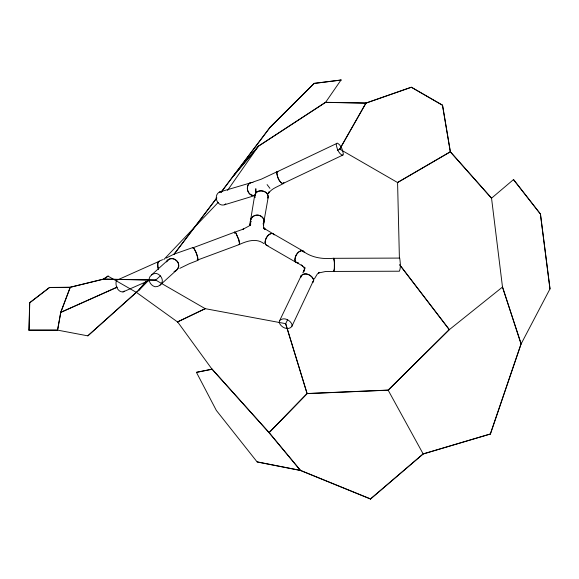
<?xml version="1.0" encoding="UTF-8"?>
<svg xmlns="http://www.w3.org/2000/svg" width="579" height="579" viewBox="0 0 579 579"><rect width="100%" height="100%" fill="white"/><g stroke="black" fill="none" stroke-linecap="round" stroke-linejoin="round"><path stroke-width="0.87" d="M28.95 330.189L29.652 302.73L49.497 287.445L70.24 287.249L103.467 279.085L155.729 280.041M29.753 302.737L29.051 330.196L57.538 330.218M234.604 233.084L234.705 232.186L243.687 228.98L242.811 229.335L249.136 225.955L250.787 223.921L249.65 225.477L250.823 221.221L250.222 225.426C248.398 215.612 260.137 210.459 264.227 220.44L263.373 224.927L263.698 222.777L263.568 227.257L264.415 229.32M239.17 244.483L239.699 243.498L238.751 239.59L235.841 232.917L234.705 232.186M197.873 260.072L197.765 257.677L196.187 252.893L194.211 248.666L193.024 247.79L234.727 232.15L235.914 233.026L238.809 239.778L239.576 244.432L197.417 260.08M234.596 232.975L234.727 232.15M255.411 192.887L255.831 188.689L255.867 191.367M250.953 221.873L250.548 220.44L254.557 196.107C255.629 188.544 267.599 189.478 268.28 196.802L263.633 223.219M29.001 330.139L57.545 330.124L60.708 312.356L70.189 287.293L103.482 279.187L155.722 280.142M57.596 330.175L60.802 312.37L70.283 287.307M279.614 320.708L279.187 322.329C280.554 327.193 287.872 330.949 291.722 326.636L313.702 280.091C312.334 275.235 305.01 271.471 301.16 275.792L279.614 320.708C283.464 316.387 290.788 320.151 292.156 325.007L291.722 326.636M300.733 277.413L301.16 275.792M333.359 259.233L333.902 258.314L399.705 258.089C400.263 262.244 400.979 267.541 399.423 271.211L333.62 271.435C335.176 267.766 334.459 262.468 333.902 258.314M250.548 220.44C251.619 212.869 263.59 213.81 264.27 221.127M267.853 198.192L268.28 196.802M300.718 277.269L301.225 275.669C305.213 271.544 312.472 275.3 313.709 280.243L313.21 281.835L312.276 282.624M490.406 434.062L521.129 343.897L549.956 288.935L540.388 214.049L513.501 179.649M192.879 248.073L193.089 247.472C195.897 250.989 197.982 255.882 197.808 260.391L189.319 263.72L179.816 268.338M268.338 193.741L269.025 191.859L268.461 193.429C271.884 187.98 278.796 186.539 283.768 183.145M277.109 171.811L276.726 172.81C277.363 176.834 278.854 181.582 282.595 183.702L342.942 155.027L343.333 154.021C342.688 149.997 341.205 145.249 337.456 143.129L277.109 171.811L277.978 171.652M283.464 183.543L283.855 182.537M336.587 143.288L336.196 144.294C336.84 148.318 338.331 153.066 342.073 155.186L342.942 155.027M333.432 258.835L333.699 258.248L334.38 261.889L334.315 269.474L333.822 271.508L325.499 271.515L318.493 273.013L319.543 272.304L317.306 274.033L314.325 278.991M269.054 432.6L307.102 393.539L285.715 323.661L287.625 319.594M302.853 272.861L304.178 270.118L303.642 271.913L304.909 267.527L304.373 269.409L304.221 267.122L304.858 268.851L303.526 266.818L301.312 265.001L302.701 266.108L295.428 261.715L294.827 260.072C295.109 256.273 297.172 251.908 301.037 250.707L302.679 250.866C311.509 257.8 322.821 259.312 333.699 258.248M339.721 149.136L365.914 103.069L411.336 87.19L442.551 105.19L450.39 151.799L491.535 198.127L502.5 287.083L521.035 343.897L490.312 434.026L423.14 454.008L370.546 499.011M337.318 150.33L339.764 149.158L366.008 103.105M166.6 261.817L167.476 260.347L169.452 258.9C172.853 257.945 176.602 259.682 178.296 262.743C179.403 265.985 178.028 269.85 174.938 271.442M263.018 223.885L263.886 222.597M341.017 79.996L325.579 102.374L258.495 146.197L232.432 177.232L221.12 192.286M227.533 190.404L258.429 146.125L325.521 102.302L365.957 103.033M216.727 197.96L173.939 254.326M221.04 192.228L270.009 127.3L314.122 83.376M216.814 198.018L173.997 254.405M232.432 177.232L270.089 127.366L314.202 83.434L341.06 80.083M138.996 289.913L145.582 281.814M148.984 279.737L139.003 289.905L87.892 335.777L139.069 289.985L145.662 281.872M232.353 177.174L258.422 146.125M151.633 274.866L149.91 276.755L149.071 279.078C149.078 282.617 151.647 285.867 155.071 286.743L157.553 286.504L159.818 285.317L176.291 270.393L178.006 268.511L178.853 266.181C178.839 262.642 176.269 259.392 172.846 258.524L170.364 258.755L168.098 259.942L151.633 274.866L153.898 273.679L156.381 273.44C159.804 274.316 162.373 277.565 162.381 281.104L161.541 283.428L159.818 285.317M166.376 261.831L168.098 259.942M163.799 259.587L218.283 202.317M269.119 432.679L307.167 393.611L388.191 390.188L449.318 329.668L502.521 287.039L521.129 343.868M139.069 289.985L149.049 279.816M449.253 329.596L388.162 390.101L307.138 393.525M312.385 282.538L313.268 281.72M160.361 275.886L155.722 280.091L205.219 308.665L285.671 323.668M252.567 182.291L219.289 192.098C212.949 195.926 217.407 207.116 224.703 204.734L254.941 195.528M224.703 204.734L225.824 203.736M250.389 182.638C244.389 186.228 248.022 196.976 255.078 195.384M370.488 498.932L423.097 453.922L490.341 433.997M491.535 198.199L513.508 179.577M29.732 302.774L49.548 287.531M158.349 268.888L157.568 263.952L158.103 262.113L159.341 261.245L116.48 280.402C114.794 284.904 117.494 292.185 122.994 291.946L124.232 291.078M103.453 279.092L108.049 276.053M103.503 279.179L108.099 276.14M397.549 182.494L450.317 151.756M339.764 149.158L397.578 182.537L450.361 151.843M174.018 271.58L176.291 270.393M166.173 258.068L173.866 254.203L193.089 247.472M177.543 321.866L205.198 308.621M177.587 321.953L205.241 308.716M60.737 312.32L117.067 287.155M60.773 312.407L117.11 287.242M122.994 291.946L149.404 280.337M162.612 259.674L159.059 261.216L158.038 262.453L157.705 266.868L158.443 269.307M239.597 244.396C247.19 240.893 256.584 237.955 263.952 243.636M253.117 181.994L261.332 179.164L277.406 171.579L276.805 172.209C277.08 176.501 278.803 182.161 283.167 183.767M196.484 372.29L212.08 369.149M196.491 372.384L212.088 369.25L269.054 432.672L300.45 470.466L370.495 499.018M219.289 192.098L221.468 191.75M314.158 83.354L341.053 79.982M252.972 182.407L250.685 182.66L248.796 183.825C245.279 188.226 248.55 196.694 254.746 195.326M239.12 244.439L239.576 244.432M49.519 287.539L70.233 287.35M325.543 102.396L365.964 103.134L411.372 87.277L442.501 105.277M274.077 234.575L272.832 233.627L271.189 233.467C267.324 234.669 265.262 239.033 264.979 242.84L265.58 244.476L266.825 245.431M296.672 262.663L298.315 262.83M57.545 330.124L87.914 335.871M257.17 461.868L300.494 470.387L370.538 498.924M300.479 470.481L257.156 461.97L216.343 410.431L196.447 372.362M304.105 252.169L302.998 251.018L273.15 233.778L271.602 233.395C267.332 234.459 264.19 239.901 265.399 244.128L266.506 245.279L296.354 262.519L297.903 262.902M302.998 251.018L301.449 250.635C297.179 251.699 294.038 257.141 295.247 261.368L296.354 262.519M266.506 245.279L268.055 245.662M272.832 233.627L263.691 228.119L265.385 229.385L263.575 227.453L264.14 228.698M108.049 276.14L136.644 292.54L177.536 321.953M302.679 250.866L303.924 251.814M197.171 259.819L197.808 260.391M273.15 233.778L274.258 234.929M267.093 184.592L269.944 188.37M212.117 369.163L269.119 432.607L300.523 470.401M491.462 198.192L450.303 151.836L442.472 105.233M513.58 179.584L540.475 214.013L550.05 288.957M399.604 264.625L449.326 329.603M400.067 265.392L449.246 329.668M177.601 321.881L212.044 369.228M388.147 390.159L423.169 453.943M256.019 191.7L255.339 190.187L256.251 192.235M285.621 323.683L307.087 393.59M254.557 196.107L254.963 197.548L254.883 195.289L255.723 193.162L257.365 191.555C260.543 190.151 264.458 190.838 266.955 193.256L267.925 195.333L267.954 197.62M397.578 182.537L399.409 258.335"/></g></svg>
